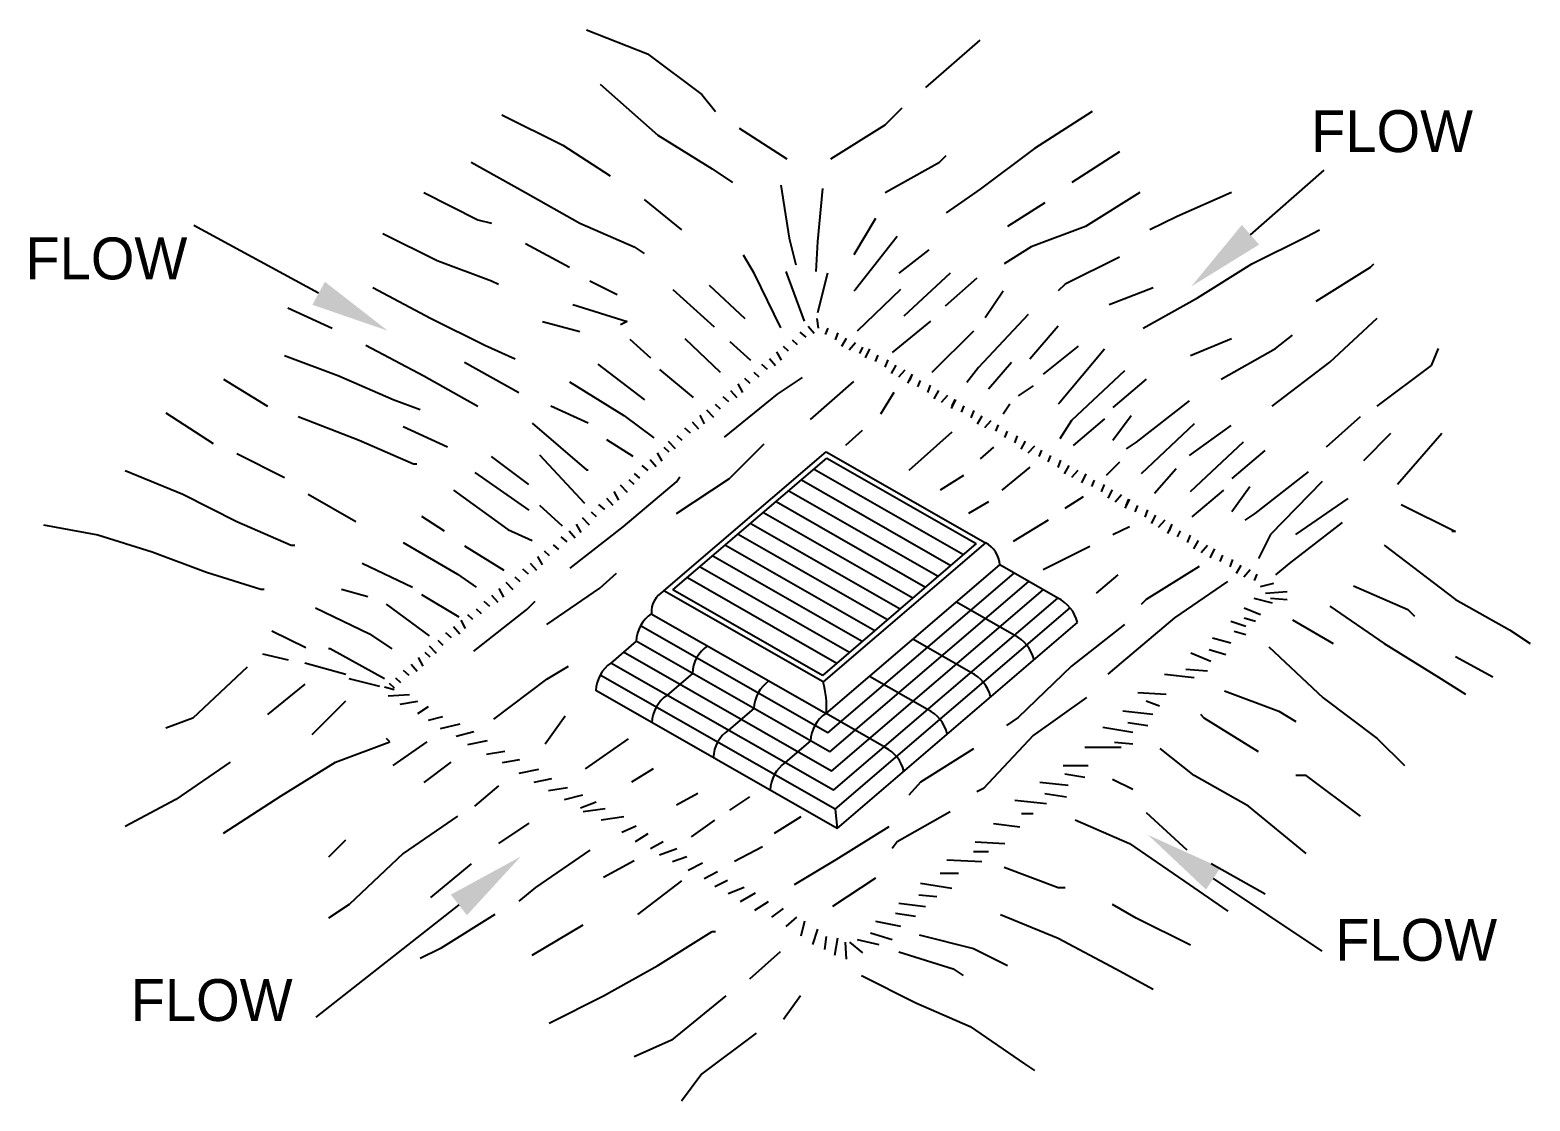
# Paper-space layout 'ESC' of a CAD drawing. Header units: feet, sheet in inches. Extents: x -1.2 to 33.8, y 0.1 to 22.9.
# Drawn here: x 14.773 to 17.385, y 5.829 to 7.695 of the extents above; entities that cross this region are included whole.
import ezdxf

# ---------------------------------------------------------------- set-up
doc = ezdxf.new("R2010")
doc.units = ezdxf.units.FT
doc.header["$MEASUREMENT"] = 0
doc.layers.add('TBLK', color=7, linetype='Continuous')
doc.styles.add('LEROY', font='leroy.shx')

# ---------------------------------------------------------------- blocks, each defined once
blk = doc.blocks.new('ESC DET')
at = {"layer": 'TBLK'}
for p, q in [((17.3947, 8.204), (17.5011, 8.1626)), ((17.9857, 8.1036), (18.0803, 8.1863)), ((17.5011, 8.1626), (17.5957, 8.0918)), ((17.4184, 8.1095), (17.5189, 8.0209)), ((17.5957, 8.0918), (17.6193, 8.0622)), ((17.247, 8.0563), (17.3534, 8.0032)), ((17.9148, 8.0386), (17.9444, 8.0681)), ((18.2753, 8.0622), (18.1748, 7.9973)), ((17.5189, 8.0209), (17.6134, 7.9618)), ((17.6607, 8.0327), (17.7434, 7.9796)), ((17.8203, 7.9796), (17.9148, 8.0386)), ((17.3534, 8.0032), (17.4361, 7.95)), ((18.1748, 7.9973), (18.0803, 7.9264)), ((17.1938, 7.9736), (17.2884, 7.9205)), ((17.9148, 7.9205), (18.0094, 7.9736)), ((18.0094, 7.9736), (18.0212, 7.9855)), ((18.3226, 7.9914), (18.2399, 7.9382)), ((17.6134, 7.9618), (17.6489, 7.9382)), ((18.5509, 7.8471), (18.6795, 7.9596)), ((17.1111, 7.9205), (17.2056, 7.8732)), ((17.2884, 7.9205), (17.3829, 7.8673)), ((17.7332, 7.9335), (17.7476, 7.841)), ((17.8055, 7.9277), (17.7968, 7.8353)), ((18.0803, 7.9264), (18.0212, 7.8851)), ((18.3581, 7.9205), (18.2635, 7.8614)), ((18.5176, 7.9205), (18.4231, 7.8792)), ((17.4952, 7.9087), (17.5602, 7.8555)), ((18.1926, 7.9028), (18.1276, 7.8614)), ((16.9282, 7.7452), (16.7107, 7.8632)), ((17.2056, 7.8732), (17.2293, 7.8673)), ((17.3829, 7.8673), (17.4775, 7.826)), ((17.898, 7.8757), (17.8604, 7.8121)), ((18.4231, 7.8792), (18.3758, 7.8555)), ((17.0402, 7.8496), (17.1347, 7.8024)), ((17.7476, 7.841), (17.7592, 7.7948)), ((17.9355, 7.8439), (17.8633, 7.7515)), ((18.2635, 7.8614), (18.1689, 7.826)), ((18.5531, 7.7965), (18.6476, 7.8437)), ((18.6476, 7.8437), (18.6713, 7.8555)), ((17.2884, 7.8319), (17.3652, 7.7906)), ((17.4775, 7.826), (17.4952, 7.8142)), ((17.6873, 7.7793), (17.6678, 7.8118)), ((17.7968, 7.8353), (17.7939, 7.7833)), ((17.9905, 7.8208), (17.9384, 7.7804)), ((18.1689, 7.826), (18.1217, 7.7965)), ((17.1347, 7.8024), (17.2293, 7.7669)), ((18.3226, 7.8083), (18.228, 7.761)), ((18.4585, 7.7374), (18.5531, 7.7965)), ((18.6654, 7.7315), (18.7599, 7.7906)), ((18.7599, 7.7906), (18.7658, 7.7965)), ((17.2293, 7.7669), (17.2411, 7.761)), ((17.4007, 7.7669), (17.4479, 7.7433)), ((17.6707, 7.7004), (17.6088, 7.7589)), ((17.7329, 7.6849), (17.6873, 7.7793)), ((17.7419, 7.7833), (17.7737, 7.6966)), ((17.8141, 7.7804), (17.7968, 7.711)), ((18.028, 7.7804), (17.9471, 7.7053)), ((18.0743, 7.7717), (18.0194, 7.7226)), ((18.228, 7.761), (18.2162, 7.7492)), ((17.0224, 7.7551), (17.1229, 7.702)), ((17.6173, 7.6862), (17.5457, 7.7513)), ((17.8633, 7.7515), (17.8604, 7.7486)), ((17.9413, 7.7515), (17.8662, 7.6793)), ((18.1205, 7.7486), (18.0887, 7.7024)), ((18.3049, 7.7256), (18.3817, 7.7551)), ((18.364, 7.6843), (18.4585, 7.7374)), ((16.8747, 7.7197), (16.9515, 7.6843)), ((17.3711, 7.7256), (17.4657, 7.6961)), ((18.1639, 7.7082), (18.0772, 7.6157)), ((17.1229, 7.702), (17.2175, 7.6547)), ((17.3179, 7.6961), (17.3829, 7.6784)), ((17.4657, 7.6961), (17.4538, 7.6902)), ((17.7912, 7.6751), (17.7806, 7.6873)), ((17.7986, 7.6844), (17.7965, 7.701)), ((17.811, 7.6733), (17.8157, 7.6844)), ((17.9934, 7.6966), (17.9269, 7.6417)), ((18.2159, 7.6879), (18.1668, 7.6302)), ((18.689, 7.6252), (18.7717, 7.702)), ((17.0106, 7.6547), (17.1111, 7.6016)), ((17.2175, 7.6547), (17.2706, 7.6311)), ((17.5064, 7.6321), (17.4706, 7.6646)), ((17.628, 7.6074), (17.5662, 7.6659)), ((17.6809, 7.6282), (17.6451, 7.6607)), ((17.7623, 7.6554), (17.7536, 7.6636)), ((17.7771, 7.6685), (17.7669, 7.6772)), ((17.8283, 7.6639), (17.833, 7.6765)), ((17.8393, 7.6529), (17.8472, 7.667)), ((17.8519, 7.6466), (17.863, 7.6592)), ((18.0685, 7.6793), (17.9962, 7.607)), ((18.4467, 7.637), (18.5176, 7.6665)), ((18.5944, 7.6488), (18.624, 7.6724)), ((16.8688, 7.637), (16.9633, 7.6016)), ((17.724, 7.619), (17.7134, 7.6312)), ((17.7342, 7.6287), (17.7261, 7.6433)), ((17.7466, 7.6443), (17.7378, 7.6525)), ((17.8709, 7.6403), (17.8756, 7.6513)), ((17.8803, 7.6324), (17.8882, 7.6481)), ((17.8977, 7.6261), (17.9024, 7.6371)), ((17.915, 7.6166), (17.9197, 7.6292)), ((18.2506, 7.6533), (18.1899, 7.6042)), ((18.2969, 7.6475), (18.2188, 7.5551)), ((18.4999, 7.5957), (18.5944, 7.6488)), ((18.8663, 7.6193), (18.8781, 7.6488)), ((16.9633, 7.6016), (17.0579, 7.5602)), ((17.1111, 7.6016), (17.2056, 7.5484)), ((17.182, 7.6252), (17.2766, 7.572)), ((17.4963, 7.5597), (17.415, 7.6215)), ((17.5812, 7.5638), (17.5226, 7.6125)), ((17.6951, 7.5992), (17.6864, 7.6074)), ((17.7099, 7.6123), (17.6997, 7.6211)), ((17.926, 7.6056), (17.9339, 7.6198)), ((17.9386, 7.5993), (17.9497, 7.6119)), ((17.9544, 7.5883), (17.9623, 7.604)), ((17.9576, 7.593), (17.9623, 7.604)), ((18.0772, 7.6157), (18.0569, 7.5897)), ((18.135, 7.6244), (18.0945, 7.5782)), ((18.3316, 7.6099), (18.2391, 7.5233)), ((18.5885, 7.5484), (18.689, 7.6252)), ((18.7717, 7.5484), (18.8663, 7.6193)), ((16.7624, 7.5957), (16.8392, 7.5484)), ((17.3651, 7.5906), (17.4595, 7.5321)), ((17.667, 7.5725), (17.6589, 7.5872)), ((17.6794, 7.5882), (17.6706, 7.5964)), ((17.7274, 7.5695), (17.7708, 7.5984)), ((17.8595, 7.5916), (17.7844, 7.5252)), ((17.9717, 7.582), (17.9765, 7.593)), ((17.9891, 7.5725), (17.9938, 7.5851)), ((18.0001, 7.5615), (18.008, 7.5757)), ((18.1726, 7.5839), (18.1466, 7.5666)), ((18.3691, 7.5955), (18.3113, 7.5464)), ((17.0579, 7.5602), (17.1052, 7.5425)), ((17.6279, 7.5431), (17.6191, 7.5513)), ((17.6427, 7.5562), (17.6324, 7.5649)), ((17.6349, 7.4944), (17.7274, 7.5695)), ((17.6568, 7.5628), (17.6462, 7.575)), ((17.9298, 7.5724), (17.9066, 7.5348)), ((18.0127, 7.5552), (18.0238, 7.5678)), ((18.0301, 7.5442), (18.0379, 7.5599)), ((18.0316, 7.5489), (18.0364, 7.5599)), ((18.1321, 7.5522), (18.1205, 7.5348)), ((18.2188, 7.5551), (18.2159, 7.5522)), ((18.4443, 7.5579), (18.3518, 7.4857)), ((16.6619, 7.5366), (16.7447, 7.4835)), ((16.8924, 7.5307), (16.9988, 7.4894)), ((17.3977, 7.5191), (17.3326, 7.5483)), ((17.4595, 7.5321), (17.5116, 7.493)), ((17.6004, 7.5179), (17.5923, 7.5325)), ((17.6161, 7.5289), (17.6039, 7.5417)), ((18.0474, 7.5379), (18.0521, 7.5489)), ((18.0647, 7.5284), (18.0695, 7.541)), ((18.0758, 7.5174), (18.0837, 7.5316)), ((18.0884, 7.5111), (18.0994, 7.5237)), ((18.2391, 7.5233), (18.2188, 7.4915)), ((18.2969, 7.5262), (18.2419, 7.4799)), ((18.3431, 7.5319), (18.3113, 7.4886)), ((18.6831, 7.4776), (18.7422, 7.5307)), ((17.0756, 7.513), (17.1524, 7.4776)), ((17.3, 7.5191), (17.3944, 7.4378)), ((17.576, 7.5015), (17.5658, 7.5103)), ((17.5901, 7.5081), (17.5795, 7.5204)), ((17.8748, 7.5059), (17.8459, 7.4799)), ((18.0309, 7.5031), (17.9558, 7.4366)), ((18.1073, 7.5048), (18.112, 7.5158)), ((18.1231, 7.4938), (18.1278, 7.5048)), ((18.1404, 7.4843), (18.1451, 7.4969)), ((18.453, 7.5175), (18.3605, 7.4308)), ((18.5166, 7.5146), (18.4443, 7.4626)), ((18.7481, 7.4539), (18.7954, 7.5012)), ((18.8072, 7.4126), (18.884, 7.5012)), ((16.9988, 7.4894), (17.0933, 7.448)), ((17.4758, 7.4605), (17.4302, 7.4898)), ((17.5388, 7.4681), (17.53, 7.4763)), ((17.5494, 7.4743), (17.5373, 7.487)), ((17.5612, 7.4884), (17.5525, 7.4966)), ((17.6436, 7.4222), (17.7043, 7.4828)), ((18.1032, 7.4771), (18.0801, 7.4568)), ((18.1514, 7.4733), (18.1593, 7.4875)), ((18.164, 7.467), (18.1751, 7.4796)), ((18.183, 7.4607), (18.1877, 7.4717)), ((18.3518, 7.4857), (18.3344, 7.4742)), ((18.5384, 7.4859), (18.4459, 7.3993)), ((18.576, 7.4715), (18.5182, 7.4224)), ((16.786, 7.4657), (16.8688, 7.4244)), ((17.0933, 7.448), (17.0993, 7.448)), ((17.2284, 7.4605), (17.2935, 7.4117)), ((17.313, 7.4638), (17.3912, 7.3792)), ((17.5021, 7.4361), (17.4918, 7.4448)), ((17.5162, 7.4427), (17.5056, 7.4549)), ((17.5264, 7.4524), (17.5183, 7.4671)), ((17.5295, 7.2267), (17.812, 7.4688)), ((17.5452, 7.2282), (17.813, 7.4577)), ((17.812, 7.4688), (18.0892, 7.3104)), ((17.813, 7.4577), (18.0734, 7.3089)), ((18.1987, 7.4512), (18.2034, 7.4623)), ((18.2161, 7.4418), (18.2208, 7.4544)), ((18.2271, 7.4308), (18.235, 7.4449)), ((18.3229, 7.4511), (18.2998, 7.4279)), ((16.591, 7.4362), (16.6915, 7.3949)), ((17.1999, 7.4326), (17.2943, 7.3675)), ((17.3944, 7.4378), (17.3977, 7.4378)), ((17.4776, 7.412), (17.4689, 7.4202)), ((17.4873, 7.423), (17.4785, 7.4312)), ((17.5511, 7.4164), (17.5569, 7.4251)), ((17.5511, 7.3615), (17.6436, 7.4222)), ((17.7689, 7.4199), (18.0293, 7.2711)), ((17.791, 7.4388), (18.0514, 7.29)), ((18.0512, 7.4279), (18.0107, 7.402)), ((18.1668, 7.4424), (18.1177, 7.402)), ((18.2397, 7.4245), (18.2507, 7.4371)), ((18.257, 7.415), (18.2649, 7.4308)), ((18.2744, 7.4087), (18.2791, 7.4197)), ((18.4212, 7.4395), (18.3836, 7.3962)), ((18.6511, 7.4339), (18.5586, 7.3617)), ((16.6915, 7.3949), (16.786, 7.3476)), ((16.9101, 7.3949), (16.9929, 7.3476)), ((17.1633, 7.402), (17.2577, 7.3337)), ((17.451, 7.3848), (17.4429, 7.3995)), ((17.4658, 7.3979), (17.4537, 7.4106)), ((17.4586, 7.3384), (17.5511, 7.4164)), ((17.7468, 7.401), (18.0072, 7.2522)), ((18.2917, 7.3993), (18.2964, 7.4119)), ((18.3028, 7.3882), (18.3106, 7.4024)), ((18.3154, 7.3819), (18.3264, 7.3945)), ((18.5037, 7.4021), (18.4488, 7.3559)), ((18.55, 7.4079), (18.5182, 7.3646)), ((18.6756, 7.4172), (18.586, 7.3248)), ((17.313, 7.376), (17.3521, 7.3402)), ((17.4267, 7.3684), (17.4164, 7.3772)), ((17.4408, 7.3751), (17.4301, 7.3873)), ((17.7248, 7.3821), (17.9852, 7.2333)), ((18.0945, 7.3817), (18.0598, 7.3615)), ((18.2593, 7.3904), (18.2275, 7.3702)), ((18.3327, 7.3709), (18.3406, 7.3867)), ((18.3343, 7.3756), (18.339, 7.3867)), ((18.35, 7.3646), (18.3548, 7.3756)), ((18.3674, 7.3552), (18.3721, 7.3678)), ((18.7204, 7.3878), (18.6294, 7.3248)), ((18.8131, 7.3772), (18.9077, 7.3299)), ((16.4492, 7.3417), (16.5437, 7.324)), ((16.786, 7.3476), (16.8806, 7.3063)), ((17.1471, 7.3304), (17.108, 7.3564)), ((17.3853, 7.3281), (17.3772, 7.3428)), ((17.4001, 7.3412), (17.3879, 7.354)), ((17.4119, 7.3554), (17.4031, 7.3636)), ((17.6806, 7.3442), (17.941, 7.1954)), ((17.7027, 7.3632), (17.9631, 7.2143)), ((18.1986, 7.35), (18.1379, 7.3124)), ((18.3784, 7.3441), (18.3863, 7.3583)), ((18.391, 7.3378), (18.4021, 7.3504)), ((18.4068, 7.3268), (18.4147, 7.3426)), ((18.4099, 7.3315), (18.4147, 7.3426)), ((18.5586, 7.3617), (18.5413, 7.3501)), ((18.7106, 7.3458), (18.6182, 7.2744)), ((16.5437, 7.324), (16.6383, 7.2945)), ((17.2577, 7.3337), (17.3, 7.3142)), ((17.3609, 7.3118), (17.3507, 7.3205)), ((17.3751, 7.3184), (17.3644, 7.3306)), ((17.3661, 7.2662), (17.4586, 7.3384)), ((17.6586, 7.3253), (17.919, 7.1765)), ((18.3402, 7.3384), (18.3113, 7.324)), ((18.4241, 7.3205), (18.4289, 7.3315)), ((18.4415, 7.311), (18.4462, 7.3237)), ((18.4525, 7.3), (18.4604, 7.3142)), ((18.586, 7.3248), (18.565, 7.2828)), ((18.9077, 7.3299), (18.9018, 7.3299)), ((16.6383, 7.2945), (16.7328, 7.259)), ((16.8806, 7.3063), (16.8865, 7.3063)), ((17.0754, 7.3109), (17.1698, 7.2556)), ((17.2512, 7.2621), (17.1829, 7.3044)), ((17.3304, 7.2876), (17.3217, 7.2958)), ((17.3462, 7.2987), (17.3374, 7.3069)), ((17.6365, 7.3064), (17.8969, 7.1576)), ((18.0734, 7.3089), (17.8056, 7.0794)), ((18.0892, 7.3104), (17.8067, 7.0683)), ((18.2709, 7.3037), (18.1899, 7.2633)), ((18.4651, 7.2937), (18.4761, 7.3063)), ((18.4809, 7.2843), (18.4887, 7.3)), ((18.4982, 7.278), (18.5029, 7.289)), ((18.7836, 7.3063), (18.9077, 7.2118)), ((17.0038, 7.2751), (17.0917, 7.2328)), ((17.2937, 7.2556), (17.2835, 7.2644)), ((17.3079, 7.2622), (17.2972, 7.2745)), ((17.3181, 7.272), (17.31, 7.2866)), ((17.5924, 7.2686), (17.8528, 7.1198)), ((17.6144, 7.2875), (17.8749, 7.1387)), ((17.812, 7.0127), (18.1143, 7.2718)), ((18.2152, 7.2142), (18.1143, 7.2718)), ((18.4616, 7.2691), (18.3691, 7.2113)), ((18.5155, 7.2685), (18.5203, 7.2811)), ((18.5266, 7.2575), (18.5345, 7.2717)), ((18.5392, 7.2512), (18.5502, 7.2638)), ((18.6182, 7.2744), (18.5944, 7.2548)), ((16.7328, 7.259), (16.8274, 7.2295)), ((17.1698, 7.2556), (17.2024, 7.2328)), ((17.2671, 7.2284), (17.255, 7.2411)), ((17.2789, 7.2425), (17.2702, 7.2507)), ((17.4181, 7.2315), (17.447, 7.2575)), ((17.5703, 7.2497), (17.8307, 7.1009)), ((17.8151, 6.9794), (18.1395, 7.2574)), ((17.8183, 6.9461), (18.1647, 7.243)), ((18.32, 7.2546), (18.2824, 7.2229)), ((18.5108, 7.2431), (18.4183, 7.1795)), ((18.5581, 7.2449), (18.5628, 7.2559)), ((18.5686, 7.2344), (18.5917, 7.2402)), ((16.8274, 7.2295), (16.8333, 7.2295)), ((16.968, 7.2296), (17.0136, 7.2166)), ((17.1731, 7.1808), (17.108, 7.2198)), ((17.2406, 7.2061), (17.23, 7.2183)), ((17.2509, 7.2158), (17.2428, 7.2305)), ((17.3256, 7.168), (17.4181, 7.2315)), ((17.8067, 7.0683), (17.5295, 7.2267)), ((17.8056, 7.0794), (17.5452, 7.2282)), ((17.8215, 6.9127), (18.19, 7.2286)), ((17.8246, 6.8794), (18.2152, 7.2142)), ((18.3691, 7.2113), (18.3605, 7.2026)), ((18.557, 7.2142), (18.5888, 7.2055)), ((18.5773, 7.2229), (18.6148, 7.2257)), ((18.5859, 7.2142), (18.6148, 7.2113)), ((18.7304, 7.2354), (18.8249, 7.1941)), ((18.9077, 7.2118), (19.0022, 7.1586)), ((16.9225, 7.1971), (17.0169, 7.1515)), ((17.121, 7.1483), (17.0462, 7.2036)), ((17.1965, 7.1768), (17.1878, 7.185)), ((17.1984, 7.1217), (17.2909, 7.194)), ((17.2117, 7.1864), (17.203, 7.1946)), ((17.2265, 7.1995), (17.2163, 7.2082)), ((17.2909, 7.194), (17.3054, 7.2084)), ((17.5075, 7.1867), (17.812, 7.0127)), ((17.8278, 6.8461), (18.237, 7.1968)), ((18.1396, 7.1494), (18.0387, 7.2071)), ((18.5397, 7.1969), (18.5686, 7.1853)), ((18.689, 7.2), (18.7836, 7.135)), ((18.8249, 7.1941), (18.8368, 7.1823)), ((17.174, 7.1514), (17.1633, 7.1637)), ((17.1842, 7.1611), (17.1761, 7.1758)), ((17.8151, 6.9794), (17.4888, 7.1659)), ((17.831, 6.8127), (18.2495, 7.1715)), ((18.3316, 7.168), (18.2391, 7.0957)), ((18.4183, 7.1795), (18.3258, 7.1015)), ((18.5166, 7.1737), (18.5426, 7.1651)), ((18.5397, 7.1795), (18.5599, 7.1737)), ((18.624, 7.1764), (18.6949, 7.135)), ((19.0022, 7.1586), (19.0377, 7.135)), ((16.8464, 7.1567), (16.9057, 7.1278)), ((17.0169, 7.1515), (17.0559, 7.1255)), ((17.1451, 7.1317), (17.1363, 7.1399)), ((17.1598, 7.1448), (17.1496, 7.1535)), ((17.4812, 7.1387), (17.4371, 7.1009)), ((17.8183, 6.9461), (17.4812, 7.1387)), ((18.064, 7.0846), (17.9631, 7.1423)), ((18.4848, 7.1449), (18.5166, 7.1362)), ((18.5223, 7.1564), (18.5426, 7.1506)), ((18.7836, 7.135), (18.8781, 7.076)), ((16.8306, 7.1172), (16.8754, 7.1067)), ((16.9485, 7.1255), (16.9453, 7.1255)), ((17.0429, 7.0735), (16.9485, 7.1255)), ((17.1103, 7.0957), (17.1022, 7.1104)), ((17.1226, 7.1113), (17.1139, 7.1195)), ((17.1332, 7.1176), (17.1211, 7.1303)), ((17.8215, 6.9127), (17.4591, 7.1198)), ((18.4472, 7.1189), (18.4819, 7.1044)), ((18.479, 7.1246), (18.5079, 7.116)), ((18.5826, 7.1291), (18.6772, 7.0405)), ((18.9727, 7.076), (18.9077, 7.1114)), ((16.8038, 7.0937), (16.7092, 7.0051)), ((16.9044, 7.1014), (16.9755, 7.0817)), ((17.0859, 7.0794), (17.0757, 7.0881)), ((17.1, 7.086), (17.0894, 7.0982)), ((17.3256, 7.0726), (17.3632, 7.0957)), ((17.8278, 6.8461), (17.4183, 7.08)), ((17.8246, 6.8794), (17.4371, 7.1009)), ((17.579, 7.0828), (17.5349, 7.045)), ((18.2391, 7.0957), (18.1466, 7.0062)), ((18.3258, 7.1015), (18.3027, 7.0813)), ((18.4009, 7.0813), (18.453, 7.0755)), ((18.4385, 7.09), (18.4761, 7.0871)), ((16.9042, 7.0641), (16.8392, 7.011)), ((16.9808, 7.0738), (17.0341, 7.0604)), ((17.0599, 7.0543), (17.0429, 7.0589)), ((17.0601, 7.0569), (17.0513, 7.0651)), ((17.0711, 7.0663), (17.0624, 7.0745)), ((17.2331, 7.0033), (17.3256, 7.0726)), ((17.831, 6.8127), (17.4108, 7.0529)), ((17.9885, 7.0198), (17.8875, 7.0775)), ((18.8781, 7.076), (18.9254, 7.0464)), ((16.9752, 7.0346), (16.9161, 6.9756)), ((17.0493, 7.0435), (17.0862, 7.0461)), ((17.0704, 7.029), (17.1007, 7.0343)), ((18.2651, 7.0409), (18.1726, 6.9744)), ((18.3547, 7.0495), (18.4038, 7.0466)), ((18.3691, 7.0351), (18.3923, 7.0264)), ((18.5058, 7.0523), (18.6004, 7.0169)), ((18.6772, 7.0405), (18.7717, 6.9696)), ((16.7092, 7.0051), (16.6619, 6.9874)), ((17.1007, 7.0132), (17.1192, 7.025)), ((17.1192, 7.0013), (17.1442, 7.0079)), ((17.3227, 6.96), (17.3574, 7.0091)), ((17.6859, 7.0217), (17.6418, 6.9839)), ((17.9129, 6.955), (17.812, 7.0127)), ((18.1466, 7.0062), (18.1263, 6.9918)), ((18.3287, 7.0178), (18.3807, 7.012)), ((18.4703, 7.0051), (18.4644, 7.011)), ((18.5649, 6.946), (18.4703, 7.0051)), ((18.6004, 7.0169), (18.6299, 6.9992)), ((17.1403, 6.9869), (17.1745, 6.9948)), ((17.1679, 6.9737), (17.1982, 6.9816)), ((18.1726, 6.9744), (18.0859, 6.882)), ((18.294, 6.9889), (18.346, 6.9802)), ((18.3373, 6.9975), (18.372, 6.9918)), ((16.9574, 6.9283), (17.052, 6.9637)), ((17.052, 6.9637), (17.0461, 6.9696)), ((17.0579, 6.9224), (17.117, 6.9637)), ((17.1877, 6.9592), (17.222, 6.9658)), ((17.4673, 6.9686), (17.3921, 6.9167)), ((17.7848, 6.9652), (17.7407, 6.9273)), ((18.0685, 6.9513), (17.976, 6.8935)), ((18.2622, 6.9542), (18.3258, 6.9542)), ((18.3142, 6.9629), (18.346, 6.96)), ((18.4526, 6.9047), (18.3935, 6.9519)), ((18.7717, 6.9696), (18.819, 6.9224)), ((16.7742, 6.9283), (16.6797, 6.8633)), ((16.8629, 6.8693), (16.9574, 6.9283)), ((17.1584, 6.9283), (17.1111, 6.8929)), ((17.2206, 6.9421), (17.2523, 6.9473)), ((17.2483, 6.9276), (17.2786, 6.9329)), ((18.2246, 6.9224), (18.268, 6.9224)), ((17.2773, 6.9092), (17.3116, 6.9157)), ((17.3037, 6.8933), (17.334, 6.8999)), ((17.5106, 6.9167), (17.473, 6.8935)), ((18.2275, 6.908), (18.2622, 6.9022)), ((18.3108, 6.8988), (18.3462, 6.8811)), ((18.5472, 6.8515), (18.4526, 6.9047)), ((18.6476, 6.9047), (18.6299, 6.9047)), ((18.7422, 6.8338), (18.6476, 6.9047)), ((17.2411, 6.887), (17.1997, 6.8515)), ((17.3287, 6.8789), (17.3617, 6.8841)), ((17.3564, 6.8631), (17.388, 6.871)), ((17.5887, 6.8733), (17.5511, 6.8531)), ((17.976, 6.8935), (17.9558, 6.8704)), ((18.0859, 6.882), (18.0743, 6.8762)), ((18.1841, 6.8935), (18.2333, 6.8878)), ((18.1928, 6.8733), (18.2304, 6.8675)), ((16.6797, 6.8633), (16.591, 6.8161)), ((16.7624, 6.8043), (16.8629, 6.8693)), ((17.3841, 6.8486), (17.4117, 6.8591)), ((17.3887, 6.8423), (17.4273, 6.8473)), ((17.6783, 6.8675), (17.6436, 6.8444)), ((17.8278, 6.8461), (17.831, 6.8127)), ((18.1408, 6.8618), (18.1957, 6.856)), ((18.6476, 6.7689), (18.5472, 6.8515)), ((17.1702, 6.8338), (17.0756, 6.7689)), ((17.2943, 6.822), (17.2411, 6.7866)), ((17.4199, 6.8274), (17.4597, 6.8336)), ((17.6176, 6.8271), (17.5771, 6.7982)), ((17.7679, 6.8329), (17.7216, 6.804)), ((18.028, 6.8415), (17.9355, 6.7895)), ((18.1032, 6.8213), (18.1494, 6.8155)), ((18.1523, 6.8387), (18.1726, 6.8387)), ((18.2458, 6.8279), (18.3403, 6.7866)), ((18.4408, 6.7748), (18.3699, 6.8397)), ((16.9752, 6.7925), (16.9456, 6.7629)), ((17.456, 6.8062), (17.4809, 6.8174)), ((17.4797, 6.79), (17.5021, 6.8037)), ((17.9211, 6.8155), (17.8286, 6.7578)), ((17.0756, 6.7689), (16.9811, 6.6803)), ((17.4007, 6.7748), (17.3061, 6.7098)), ((17.5058, 6.7776), (17.5283, 6.79)), ((17.522, 6.7664), (17.5519, 6.7776)), ((17.7014, 6.7809), (17.6523, 6.7549)), ((17.9355, 6.7895), (17.9269, 6.778)), ((18.0685, 6.7722), (18.0945, 6.7722)), ((18.0714, 6.7895), (18.1234, 6.7867)), ((18.3403, 6.7866), (18.4349, 6.7216)), ((17.1938, 6.7511), (17.1229, 6.6921)), ((17.4243, 6.7275), (17.4775, 6.757)), ((17.5444, 6.7552), (17.5694, 6.7639)), ((17.5719, 6.7402), (17.5968, 6.7527)), ((17.8286, 6.7578), (17.7563, 6.7144)), ((18.0223, 6.7578), (18.083, 6.7549)), ((18.1217, 6.7452), (18.2162, 6.7098)), ((18.5767, 6.698), (18.4822, 6.7511)), ((17.5602, 6.7216), (17.4834, 6.6625)), ((17.5993, 6.7253), (17.6229, 6.7377)), ((17.6179, 6.7116), (17.6404, 6.7228)), ((17.898, 6.726), (17.8228, 6.6769)), ((17.976, 6.7173), (18.0309, 6.7087)), ((18.0107, 6.7347), (18.0425, 6.7347)), ((18.4349, 6.7216), (18.5117, 6.6685)), ((18.4861, 6.7253), (18.6751, 6.5988)), ((17.3061, 6.7098), (17.2766, 6.6862)), ((17.6416, 6.6991), (17.669, 6.7103)), ((17.6628, 6.6854), (17.689, 6.7004)), ((17.9731, 6.6971), (18.0049, 6.6942)), ((18.2162, 6.7098), (18.228, 6.7098)), ((17.1724, 6.6793), (16.9231, 6.484)), ((16.9811, 6.6803), (16.9456, 6.6566)), ((17.2352, 6.6625), (17.1406, 6.6035)), ((17.6877, 6.6705), (17.7114, 6.6854)), ((17.7176, 6.6581), (17.7375, 6.673)), ((17.9327, 6.6653), (17.9673, 6.6596)), ((17.9384, 6.6827), (17.9847, 6.6769)), ((18.1158, 6.6625), (18.2162, 6.6212)), ((18.3521, 6.6566), (18.3108, 6.6803)), ((17.3002, 6.5917), (17.3888, 6.6448)), ((17.7425, 6.6419), (17.7612, 6.6581)), ((17.7687, 6.6257), (17.7749, 6.6518)), ((17.7886, 6.6107), (17.7973, 6.6369)), ((17.898, 6.6509), (17.9413, 6.6422)), ((18.4467, 6.6094), (18.3521, 6.6566)), ((17.5189, 6.574), (17.6134, 6.633)), ((17.6134, 6.633), (17.6193, 6.633)), ((17.8098, 6.602), (17.8123, 6.6244)), ((17.8272, 6.5921), (17.8322, 6.622)), ((17.8472, 6.5846), (17.8459, 6.6145)), ((17.8758, 6.5958), (17.8534, 6.6145)), ((17.8662, 6.6191), (17.9037, 6.6104)), ((17.8893, 6.6307), (17.9269, 6.6191)), ((17.9739, 6.6271), (18.0685, 6.6035)), ((18.2162, 6.6212), (18.3167, 6.5681)), ((17.1406, 6.6035), (17.1052, 6.5858)), ((17.7316, 6.5976), (17.6784, 6.5503)), ((17.9385, 6.5976), (18.033, 6.5681)), ((18.0685, 6.6035), (18.1276, 6.574)), ((17.4243, 6.5208), (17.5189, 6.574)), ((18.033, 6.5681), (18.0507, 6.5562)), ((18.3167, 6.5681), (18.3817, 6.5326)), ((17.8734, 6.5562), (17.968, 6.509)), ((17.3297, 6.4736), (17.4243, 6.5208)), ((17.6371, 6.5208), (17.5425, 6.444)), ((17.7671, 6.5208), (17.7375, 6.4795)), ((17.968, 6.509), (18.0626, 6.4677)), ((17.7554, 6.4945), (17.7554, 6.4945)), ((17.6902, 6.4558), (17.5957, 6.385)), ((18.0626, 6.4677), (18.1571, 6.4027)), ((17.5425, 6.444), (17.4775, 6.4145)), ((18.1571, 6.4027), (18.1748, 6.3909)), ((17.5957, 6.385), (17.5602, 6.3377))]:
    blk.add_line(p, q, dxfattribs=at)
for centre, radius, start, end in [((18.0689, 7.2698), 0.0454, 2.6012, 63.4647), ((17.551, 7.1888), 0.0435, 119.6697, 182.8471), ((18.1873, 7.1566), 0.064, 13.5031, 64.1482), ((17.5426, 7.1362), 0.0615, 124.8211, 177.6957), ((18.1117, 7.0918), 0.064, 13.5031, 64.1482), ((17.6404, 7.0803), 0.0615, 124.8211, 177.6957), ((17.4722, 7.0504), 0.0615, 124.8211, 177.6957), ((18.0361, 7.027), 0.064, 13.5031, 64.1482), ((17.7474, 7.0192), 0.0615, 124.8211, 177.6957), ((17.651, 7.0254), 0.1615, 355.4801, 15.3763), ((17.57, 6.9945), 0.0615, 124.8211, 177.6957), ((17.8463, 6.9627), 0.0615, 124.8211, 177.6957), ((17.9605, 6.9622), 0.064, 13.5031, 64.1482), ((17.6769, 6.9334), 0.0615, 124.8211, 177.6957), ((17.885, 6.8974), 0.064, 62.1175, 64.1482), ((17.885, 6.8974), 0.064, 13.5031, 62.1175), ((17.7758, 6.8769), 0.0615, 124.8211, 177.6957)]:
    blk.add_arc(centre, radius, start, end, dxfattribs=at)
for points in [[(18.5659, 7.83), (18.5359, 7.8643), (18.4479, 7.7571)], [(16.9391, 7.7652), (16.9174, 7.7251), (17.0485, 7.6799)], [(18.4734, 6.7063), (18.4988, 6.7442), (18.3724, 6.8014)], [(17.1584, 6.6973), (17.1865, 6.6614), (17.2801, 6.7637)]]:
    blk.add_solid(points, dxfattribs=at)
at = {"layer": 'TBLK', "style": 'LEROY'}
for p in [(18.6565, 7.9912), (16.4176, 7.7694), (18.6986, 6.5821), (16.6009, 6.4771)]:
    blk.add_text('FLOW', height=0.07298, dxfattribs=at).set_placement(p)

psp = doc.layouts.new('ESC')

# ---------------------------------------------------------------- block references
psp.add_blockref('ESC DET', (-1.6527, -0.5087))

doc.saveas('drawing.dxf')
